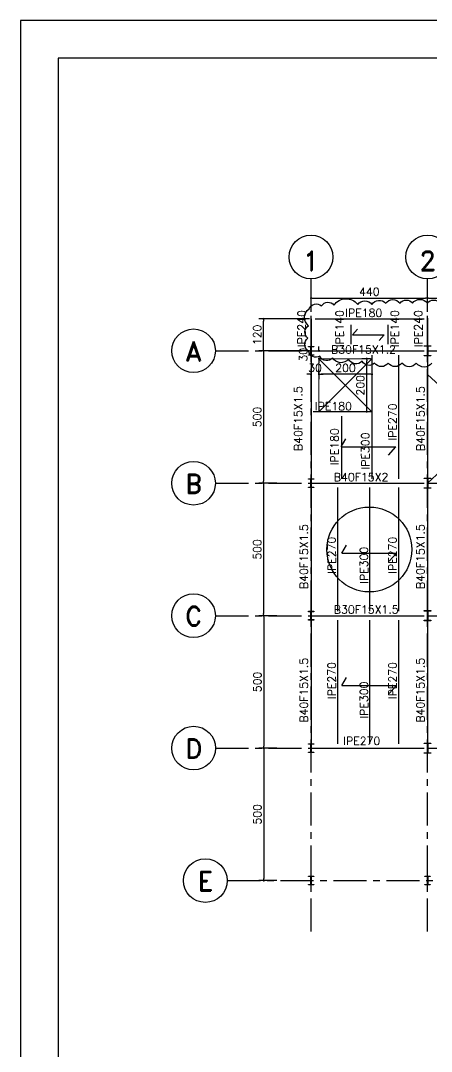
# Model space of a CAD drawing. Header units: inches. Extents: x 460503 to 460688, y 47570 to 48852.
# Drawn here: x 460506.05 to 460521.55, y 48384.73 to 48423.64 of the extents above; entities that cross this region are included whole.
import ezdxf
from ezdxf.enums import TextEntityAlignment as Align

# ---------------------------------------------------------------- set-up
doc = ezdxf.new("R2010")
doc.units = ezdxf.units.IN
doc.header["$MEASUREMENT"] = 0
for name, pattern in [('CENTER', [2, 1.25, -0.25, 0.25, -0.25]), ('DASHDOTX2', [2, 1, -0.5, 0, -0.5]), ('HIDDEN', [0.375, 0.25, -0.125])]:
    doc.linetypes.add(name, pattern=pattern)
for name, color, linetype in [('1', 1, 'Continuous'), ('3', 3, 'HIDDEN'), ('3G', 3, 'Continuous'), ('AA_CUT OUT', 74, 'Continuous'), ('Ax', 1, 'DASHDOTX2'), ('AXE', 1, 'CENTER'), ('DIM', 8, 'Continuous'), ('lateral brace', 5, 'Continuous'), ('Layer4', 118, 'Continuous'), ('wall', 4, 'Continuous')]:
    doc.layers.add(name, color=color, linetype=linetype)
doc.layers.add('EQUIPMENT', color=142, linetype='Continuous', lineweight=15)
doc.layers.add('TEXT', color=250, linetype='Continuous', lineweight=30)
doc.styles.add('ROMAND', font='ROMAND.shx')
doc.styles.add('ROMANT', font='romant')
doc.dimstyles.new('1-100', dxfattribs={"dimtxt": 0.3, "dimasz": 0.08, "dimexe": 0.18, "dimexo": 0.0625, "dimgap": 0.09, "dimtad": 1, "dimdec": 0, "dimlfac": 100, "dimdsep": 46, "dimtxsty": 'ROMANT', "dimblk": 'DOT', "dimcen": 0.09, "dimclrd": 1, "dimclre": 1, "dimclrt": 3, "dimadec": 0, "dimazin": 0, "dimtfac": 1, "dimtdec": 0, "dimtix": 1, "dimtofl": 0, "dimtmove": 2, "dimatfit": 3, "dimldrblk": 'DOT', "dimfxl": 1, "dimtolj": 1, "dimarcsym": 0})

# ---------------------------------------------------------------- blocks, each defined once
blk = doc.blocks.new('DOT')
at = {"layer": 'DIM', "color": 0, "linetype": 'ByBlock'}
blk.add_line((-0.5, 0), (-1, 0), dxfattribs=at)
at = {"layer": 'DIM', "color": 0, "linetype": 'ByBlock', "const_width": 0.5}
blk.add_lwpolyline([(-0.25, 0, 1), (0.25, 0, 1)], format="xyb", close=True, dxfattribs=at)
blk = doc.blocks.new('*D225')
at = {"layer": 'Defpoints', "color": 0, "transparency": 16777216}
for p in [(460515.774, 48411.174), (460515.216, 48406.174), (460515.774, 48406.174)]:
    blk.add_point(p, dxfattribs=at)
at = {"layer": 'wall', "color": 1, "lineweight": -2, "transparency": 16777216}
for p, q in [((460515.711, 48411.174), (460515.036, 48411.174)), ((460515.216, 48411.094), (460515.216, 48406.254)), ((460515.711, 48406.174), (460515.036, 48406.174))]:
    blk.add_line(p, q, dxfattribs=at)
at = {"layer": 'wall', "color": 1, "lineweight": -2, "transparency": 16777216, "xscale": 0.08, "yscale": 0.08, "zscale": 0.08}
for p, rotation in [((460515.216, 48411.174), 90), ((460515.216, 48406.174), 270)]:
    blk.add_blockref('DOT', p, dxfattribs=dict(at, rotation=rotation))
at = {"layer": 'wall', "color": 3, "transparency": 16777216, "insert": (460514.976, 48408.674), "char_height": 0.3, "attachment_point": 5, "rotation": 90, "style": 'ROMANT'}
blk.add_mtext('\\A1;500', dxfattribs=at)
blk = doc.blocks.new('_Dot')
at = {"layer": 'DIM', "color": 0, "lineweight": -2}
blk.add_line((-0.5, 0), (-1, 0), dxfattribs=at)
at = {"layer": 'DIM', "color": 0, "const_width": 0.5}
blk.add_lwpolyline([(-0.25, 0, 1), (0.25, 0, 1)], format="xyb", close=True, dxfattribs=at)
blk = doc.blocks.new('*D226')
at = {"layer": 'Defpoints', "color": 0, "transparency": 16777216}
for p in [(460515.774, 48406.174), (460515.216, 48401.174), (460515.774, 48401.174)]:
    blk.add_point(p, dxfattribs=at)
at = {"layer": 'wall', "color": 1, "lineweight": -2, "transparency": 16777216}
for p, q in [((460515.711, 48406.174), (460515.036, 48406.174)), ((460515.216, 48406.094), (460515.216, 48401.254)), ((460515.711, 48401.174), (460515.036, 48401.174))]:
    blk.add_line(p, q, dxfattribs=at)
at = {"layer": 'wall', "color": 1, "lineweight": -2, "transparency": 16777216, "xscale": 0.08, "yscale": 0.08, "zscale": 0.08}
for p, rotation in [((460515.216, 48406.174), 90), ((460515.216, 48401.174), 270)]:
    blk.add_blockref('DOT', p, dxfattribs=dict(at, rotation=rotation))
at = {"layer": 'wall', "color": 3, "transparency": 16777216, "insert": (460514.976, 48403.674), "char_height": 0.3, "attachment_point": 5, "rotation": 90, "style": 'ROMANT'}
blk.add_mtext('\\A1;500', dxfattribs=at)
blk = doc.blocks.new('*D227')
at = {"layer": 'Defpoints', "color": 0, "transparency": 16777216}
for p in [(460515.774, 48401.174), (460515.221, 48396.174), (460515.774, 48396.174)]:
    blk.add_point(p, dxfattribs=at)
at = {"layer": 'wall', "color": 1, "lineweight": -2, "transparency": 16777216}
for p, q in [((460515.711, 48401.174), (460515.041, 48401.174)), ((460515.221, 48401.094), (460515.221, 48396.254)), ((460515.711, 48396.174), (460515.041, 48396.174))]:
    blk.add_line(p, q, dxfattribs=at)
at = {"layer": 'wall', "color": 1, "lineweight": -2, "transparency": 16777216, "xscale": 0.08, "yscale": 0.08, "zscale": 0.08}
for p, rotation in [((460515.221, 48401.174), 90), ((460515.221, 48396.174), 270)]:
    blk.add_blockref('DOT', p, dxfattribs=dict(at, rotation=rotation))
at = {"layer": 'wall', "color": 3, "transparency": 16777216, "insert": (460514.981, 48398.674), "char_height": 0.3, "attachment_point": 5, "rotation": 90, "style": 'ROMANT'}
blk.add_mtext('\\A1;500', dxfattribs=at)
blk = doc.blocks.new('*D228')
at = {"layer": 'Defpoints', "color": 0, "transparency": 16777216}
for p in [(460521.407, 48413.164), (460517.007, 48412.587), (460521.407, 48412.587)]:
    blk.add_point(p, dxfattribs=at)
at = {"layer": 'wall', "color": 1, "lineweight": -2, "transparency": 16777216}
for p, q in [((460517.007, 48412.649), (460517.007, 48413.344)), ((460521.407, 48412.649), (460521.407, 48413.344)), ((460517.087, 48413.164), (460521.327, 48413.164))]:
    blk.add_line(p, q, dxfattribs=at)
at = {"layer": 'wall', "color": 1, "lineweight": -2, "transparency": 16777216, "xscale": 0.08, "yscale": 0.08, "zscale": 0.08, "rotation": 180}
blk.add_blockref('DOT', (460517.007, 48413.164), dxfattribs=at)
at = {"layer": 'wall', "color": 1, "lineweight": -2, "transparency": 16777216, "xscale": 0.08, "yscale": 0.08, "zscale": 0.08}
blk.add_blockref('DOT', (460521.407, 48413.164), dxfattribs=at)
at = {"layer": 'wall', "color": 3, "transparency": 16777216, "insert": (460519.207, 48413.404), "char_height": 0.3, "attachment_point": 5, "style": 'ROMANT'}
blk.add_mtext('\\A1;440', dxfattribs=at)
blk = doc.blocks.new('*D229')
at = {"layer": 'Defpoints', "color": 0, "transparency": 16777216}
for p in [(460525.807, 48413.164), (460521.407, 48412.587), (460525.807, 48412.587)]:
    blk.add_point(p, dxfattribs=at)
at = {"layer": 'wall', "color": 1, "lineweight": -2, "transparency": 16777216}
for p, q in [((460521.407, 48412.649), (460521.407, 48413.344)), ((460525.807, 48412.649), (460525.807, 48413.344)), ((460521.487, 48413.164), (460525.727, 48413.164))]:
    blk.add_line(p, q, dxfattribs=at)
at = {"layer": 'wall', "color": 1, "lineweight": -2, "transparency": 16777216, "xscale": 0.08, "yscale": 0.08, "zscale": 0.08, "rotation": 180}
blk.add_blockref('DOT', (460521.407, 48413.164), dxfattribs=at)
at = {"layer": 'wall', "color": 1, "lineweight": -2, "transparency": 16777216, "xscale": 0.08, "yscale": 0.08, "zscale": 0.08}
blk.add_blockref('DOT', (460525.807, 48413.164), dxfattribs=at)
at = {"layer": 'wall', "color": 3, "transparency": 16777216, "insert": (460523.607, 48413.404), "char_height": 0.3, "attachment_point": 5, "style": 'ROMANT'}
blk.add_mtext('\\A1;440', dxfattribs=at)
blk = doc.blocks.new('*D793')
at = {"layer": 'Defpoints', "color": 0, "transparency": 16777216}
for p in [(460515.216, 48412.379), (460517.007, 48412.379), (460517.007, 48411.174)]:
    blk.add_point(p, dxfattribs=at)
at = {"layer": 'wall', "color": 1, "lineweight": -2, "transparency": 16777216}
for p, q in [((460516.945, 48412.379), (460515.036, 48412.379)), ((460515.216, 48411.254), (460515.216, 48412.299)), ((460516.945, 48411.174), (460515.036, 48411.174))]:
    blk.add_line(p, q, dxfattribs=at)
at = {"layer": 'wall', "color": 1, "lineweight": -2, "transparency": 16777216, "xscale": 0.08, "yscale": 0.08, "zscale": 0.08}
for p, rotation in [((460515.216, 48412.379), 90), ((460515.216, 48411.174), 270)]:
    blk.add_blockref('DOT', p, dxfattribs=dict(at, rotation=rotation))
at = {"layer": 'wall', "color": 3, "transparency": 16777216, "insert": (460514.976, 48411.776), "char_height": 0.3, "attachment_point": 5, "rotation": 90, "style": 'ROMANT'}
blk.add_mtext('\\A1;120', dxfattribs=at)
blk = doc.blocks.new('*D850')
at = {"layer": 'Defpoints', "color": 0, "transparency": 16777216}
for p in [(460515.774, 48396.174), (460515.221, 48391.174), (460515.774, 48391.174)]:
    blk.add_point(p, dxfattribs=at)
at = {"layer": 'wall', "color": 1, "lineweight": -2, "transparency": 16777216}
for p, q in [((460515.711, 48396.174), (460515.041, 48396.174)), ((460515.221, 48396.094), (460515.221, 48391.254)), ((460515.711, 48391.174), (460515.041, 48391.174))]:
    blk.add_line(p, q, dxfattribs=at)
at = {"layer": 'wall', "color": 1, "lineweight": -2, "transparency": 16777216, "xscale": 0.08, "yscale": 0.08, "zscale": 0.08}
for p, rotation in [((460515.221, 48396.174), 90), ((460515.221, 48391.174), 270)]:
    blk.add_blockref('DOT', p, dxfattribs=dict(at, rotation=rotation))
at = {"layer": 'wall', "color": 3, "transparency": 16777216, "insert": (460514.981, 48393.674), "char_height": 0.3, "attachment_point": 5, "rotation": 90, "style": 'ROMANT'}
blk.add_mtext('\\A1;500', dxfattribs=at)
blk = doc.blocks.new('*D867')
at = {"layer": 'Defpoints', "color": 0, "transparency": 16777216}
for p in [(460517.307, 48410.443), (460517.307, 48410.287), (460519.307, 48410.443)]:
    blk.add_point(p, dxfattribs=at)
at = {"layer": 'wall', "color": 1, "lineweight": -2, "transparency": 16777216}
for p, q in [((460517.307, 48410.38), (460517.307, 48410.107)), ((460519.227, 48410.287), (460517.387, 48410.287)), ((460519.307, 48410.38), (460519.307, 48410.107))]:
    blk.add_line(p, q, dxfattribs=at)
at = {"layer": 'wall', "color": 1, "lineweight": -2, "transparency": 16777216, "xscale": 0.08, "yscale": 0.08, "zscale": 0.08, "rotation": 180}
blk.add_blockref('DOT', (460517.307, 48410.287), dxfattribs=at)
at = {"layer": 'wall', "color": 1, "lineweight": -2, "transparency": 16777216, "xscale": 0.08, "yscale": 0.08, "zscale": 0.08}
blk.add_blockref('DOT', (460519.307, 48410.287), dxfattribs=at)
at = {"layer": 'wall', "color": 3, "transparency": 16777216, "insert": (460518.307, 48410.527), "char_height": 0.3, "attachment_point": 5, "style": 'ROMANT'}
blk.add_mtext('\\A1;200', dxfattribs=at)
blk = doc.blocks.new('*D868')
at = {"layer": 'Defpoints', "color": 0, "transparency": 16777216}
for p in [(460519.107, 48410.874), (460519.307, 48410.874), (460519.307, 48408.874)]:
    blk.add_point(p, dxfattribs=at)
at = {"layer": 'wall', "color": 1, "lineweight": -2, "transparency": 16777216}
for p, q in [((460519.245, 48410.874), (460518.927, 48410.874)), ((460519.107, 48408.954), (460519.107, 48410.794)), ((460519.245, 48408.874), (460518.927, 48408.874))]:
    blk.add_line(p, q, dxfattribs=at)
at = {"layer": 'wall', "color": 1, "lineweight": -2, "transparency": 16777216, "xscale": 0.08, "yscale": 0.08, "zscale": 0.08}
for p, rotation in [((460519.107, 48410.874), 90), ((460519.107, 48408.874), 270)]:
    blk.add_blockref('DOT', p, dxfattribs=dict(at, rotation=rotation))
at = {"layer": 'wall', "color": 3, "transparency": 16777216, "insert": (460518.867, 48409.874), "char_height": 0.3, "attachment_point": 5, "rotation": 90, "style": 'ROMANT'}
blk.add_mtext('\\A1;200', dxfattribs=at)
blk = doc.blocks.new('*D869')
at = {"layer": 'Defpoints', "color": 0, "transparency": 16777216}
for p in [(460517.007, 48410.287), (460517.007, 48410.234), (460517.307, 48410.234)]:
    blk.add_point(p, dxfattribs=at)
at = {"layer": 'wall', "color": 1, "lineweight": -2, "transparency": 16777216}
for p, q in [((460516.927, 48410.287), (460516.847, 48410.287)), ((460517.007, 48410.296), (460517.007, 48410.467)), ((460517.307, 48410.296), (460517.307, 48410.467)), ((460517.387, 48410.287), (460517.467, 48410.287))]:
    blk.add_line(p, q, dxfattribs=at)
at = {"layer": 'wall', "color": 1, "lineweight": -2, "transparency": 16777216, "xscale": 0.08, "yscale": 0.08, "zscale": 0.08}
blk.add_blockref('DOT', (460517.007, 48410.287), dxfattribs=at)
at = {"layer": 'wall', "color": 1, "lineweight": -2, "transparency": 16777216, "xscale": 0.08, "yscale": 0.08, "zscale": 0.08, "rotation": 180}
blk.add_blockref('DOT', (460517.307, 48410.287), dxfattribs=at)
at = {"layer": 'wall', "color": 3, "transparency": 16777216, "insert": (460517.157, 48410.527), "char_height": 0.3, "attachment_point": 5, "style": 'ROMANT'}
blk.add_mtext('\\A1;30', dxfattribs=at)
blk = doc.blocks.new('*D870')
at = {"layer": 'Defpoints', "color": 0, "transparency": 16777216}
for p in [(460517.307, 48411.174), (460517.307, 48411.174), (460517.307, 48410.874)]:
    blk.add_point(p, dxfattribs=at)
at = {"layer": 'wall', "color": 1, "lineweight": -2, "transparency": 16777216}
for p, q in [((460517.307, 48411.254), (460517.307, 48411.334)), ((460517.37, 48411.174), (460517.487, 48411.174)), ((460517.307, 48410.794), (460517.307, 48410.714)), ((460517.37, 48410.874), (460517.487, 48410.874))]:
    blk.add_line(p, q, dxfattribs=at)
at = {"layer": 'wall', "color": 1, "lineweight": -2, "transparency": 16777216, "xscale": 0.08, "yscale": 0.08, "zscale": 0.08}
for p, rotation in [((460517.307, 48411.174), 270), ((460517.307, 48410.874), 90)]:
    blk.add_blockref('DOT', p, dxfattribs=dict(at, rotation=rotation))
at = {"layer": 'wall', "color": 3, "transparency": 16777216, "insert": (460516.711, 48411.024), "char_height": 0.3, "attachment_point": 5, "rotation": 90, "style": 'ROMANT'}
blk.add_mtext('\\A1;30', dxfattribs=at)

msp = doc.modelspace()

# ---------------------------------------------------------------- hatches: boundary and pattern name
for points in [[(460516.9995008, 48411.32385336), (460516.98802457, 48411.32385336, 0.4144144444), (460516.9995008, 48411.31236925)], [(460516.9995008, 48411.02381385), (460516.98802457, 48411.02381385, -0.4144144444), (460516.9995008, 48411.03529796)], [(460517.0145008, 48411.32385336), (460517.02597703, 48411.32385336, -0.4144144444), (460517.0145008, 48411.31236925)], [(460517.0145008, 48411.02381385), (460517.02597703, 48411.02381385, 0.4144144444), (460517.0145008, 48411.03529796)], [(460521.39950081, 48411.34885336), (460521.38802458, 48411.34885336, 0.4144144444), (460521.39950081, 48411.33736925)], [(460521.39950081, 48410.99881385), (460521.38802458, 48410.99881385, -0.4144144444), (460521.39950081, 48411.01029796)], [(460521.41450081, 48411.34885336), (460521.42597703, 48411.34885336, -0.4144144444), (460521.4145008, 48411.33736925)], [(460521.41450081, 48410.99881385), (460521.42597703, 48410.99881385, 0.4144144444), (460521.4145008, 48411.01029796)], [(460516.9995008, 48406.32385336), (460516.98802457, 48406.32385336, 0.4144144444), (460516.9995008, 48406.31236925)], [(460517.0145008, 48406.32385336), (460517.02597703, 48406.32385336, -0.4144144444), (460517.0145008, 48406.31236925)], [(460521.39950081, 48406.34885336), (460521.38802458, 48406.34885336, 0.4144144444), (460521.39950081, 48406.33736925)], [(460521.41450081, 48406.34885336), (460521.42597703, 48406.34885336, -0.4144144444), (460521.4145008, 48406.33736925)], [(460516.9995008, 48406.02381385), (460516.98802457, 48406.02381385, -0.4144144444), (460516.9995008, 48406.03529796)], [(460517.0145008, 48406.02381385), (460517.02597703, 48406.02381385, 0.4144144444), (460517.0145008, 48406.03529796)], [(460521.39950081, 48405.99881385), (460521.38802458, 48405.99881385, -0.4144144444), (460521.39950081, 48406.01029796)], [(460521.41450081, 48405.99881385), (460521.42597703, 48405.99881385, 0.4144144444), (460521.4145008, 48406.01029796)], [(460516.9995008, 48401.32385336), (460516.98802457, 48401.32385336, 0.4144144444), (460516.9995008, 48401.31236925)], [(460517.0145008, 48401.32385336), (460517.02597703, 48401.32385336, -0.4144144444), (460517.0145008, 48401.31236925)], [(460521.39950081, 48401.34885336), (460521.38802458, 48401.34885336, 0.4144144444), (460521.39950081, 48401.33736925)], [(460521.41450081, 48401.34885336), (460521.42597703, 48401.34885336, -0.4144144444), (460521.4145008, 48401.33736925)], [(460516.9995008, 48401.02381385), (460516.98802457, 48401.02381385, -0.4144144444), (460516.9995008, 48401.03529796)], [(460517.0145008, 48401.02381385), (460517.02597703, 48401.02381385, 0.4144144444), (460517.0145008, 48401.03529796)], [(460521.39950081, 48400.99881385), (460521.38802458, 48400.99881385, -0.4144144444), (460521.39950081, 48401.01029796)], [(460521.41450081, 48400.99881385), (460521.42597703, 48400.99881385, 0.4144144444), (460521.4145008, 48401.01029796)], [(460516.9995008, 48396.32385336), (460516.98802457, 48396.32385336, 0.4144144444), (460516.9995008, 48396.31236925)], [(460517.0145008, 48396.32385336), (460517.02597703, 48396.32385336, -0.4144144444), (460517.0145008, 48396.31236925)], [(460521.3995008, 48396.34885336), (460521.38802458, 48396.34885336, 0.4144144444), (460521.3995008, 48396.33736925)], [(460521.4145008, 48396.34885336), (460521.42597703, 48396.34885336, -0.4144144444), (460521.4145008, 48396.33736925)], [(460516.9995008, 48396.02381385), (460516.98802457, 48396.02381385, -0.4144144444), (460516.9995008, 48396.03529796)], [(460517.0145008, 48396.02381385), (460517.02597703, 48396.02381385, 0.4144144444), (460517.0145008, 48396.03529796)], [(460521.3995008, 48395.99881385), (460521.38802458, 48395.99881385, -0.4144144444), (460521.3995008, 48396.01029796)], [(460521.4145008, 48395.99881385), (460521.42597703, 48395.99881385, 0.4144144444), (460521.4145008, 48396.01029796)], [(460516.9995008, 48391.32385321), (460516.98802457, 48391.32385321, 0.4144144444), (460516.9995008, 48391.31236911)], [(460517.0145008, 48391.32385321), (460517.02597703, 48391.32385321, -0.4144144444), (460517.0145008, 48391.31236911)], [(460521.3995008, 48391.32385321), (460521.38802457, 48391.32385321, 0.4144144444), (460521.3995008, 48391.31236911)], [(460521.4145008, 48391.32385321), (460521.42597703, 48391.32385321, -0.4144144444), (460521.4145008, 48391.31236911)], [(460516.9995008, 48391.02381371), (460516.98802457, 48391.02381371, -0.4144144444), (460516.9995008, 48391.03529781)], [(460517.0145008, 48391.02381371), (460517.02597703, 48391.02381371, 0.4144144444), (460517.0145008, 48391.03529781)], [(460521.3995008, 48391.02381371), (460521.38802457, 48391.02381371, -0.4144144444), (460521.3995008, 48391.03529781)], [(460521.4145008, 48391.02381371), (460521.42597703, 48391.02381371, 0.4144144444), (460521.4145008, 48391.03529781)]]:
    msp.add_hatch(color=1).paths.add_polyline_path(points)

# ---------------------------------------------------------------- linework, layer by layer
at = {"color": 3}
for p, q in [((460517.0070008, 48412.37885336), (460517.0070008, 48411.33885336)), ((460517.16497654, 48412.37885336), (460521.27885665, 48412.37885336)), ((460518.50700082, 48412.15745375), (460518.50700082, 48411.42181179)), ((460519.9070008, 48412.1571517), (460519.90700081, 48411.42150974)), ((460521.4070008, 48412.40385336), (460521.4070008, 48411.36385336)), ((460519.30700007, 48411.00885336), (460519.30700007, 48406.33885336)), ((460520.3070008, 48411.00885336), (460520.3070008, 48406.33885336)), ((460519.25262284, 48408.87385335), (460517.08474903, 48408.87385335)), ((460518.1570008, 48408.70905501), (460518.1570008, 48406.33885336)), ((460518.0070008, 48406.00885336), (460518.0070008, 48401.33885336)), ((460519.2070008, 48406.00885336), (460519.2070008, 48401.33885336)), ((460520.3070008, 48406.00885336), (460520.3070008, 48401.33885336)), ((460518.0070008, 48401.00885336), (460518.0070008, 48396.33885336)), ((460519.2070008, 48401.00885336), (460519.2070008, 48396.33885336)), ((460520.3070008, 48401.00885336), (460520.3070008, 48396.33885336)), ((460517.16497654, 48396.17385336), (460521.27885665, 48396.17385336))]:
    msp.add_line(p, q, dxfattribs=at)
at = {"color": 1, "linetype": 'Continuous'}
for p, q in [((460518.56568304, 48411.77945811, -0.00499999), (460518.75934587, 48411.99264313, -0.00499999)), ((460518.56568304, 48411.77945811, -0.00499999), (460519.77282436, 48411.77945811, -0.00499999)), ((460519.57916153, 48411.56627309, -0.00499999), (460519.77282436, 48411.77945811, -0.00499999)), ((460518.14302819, 48407.54480668, -0.00499999), (460518.31968937, 48407.84935671, -0.00499999)), ((460518.14302819, 48407.54480668, -0.00499999), (460520.21164636, 48407.54480668, -0.00499999)), ((460519.93498518, 48407.24025665, -0.00499999), (460520.21164636, 48407.54480668, -0.00499999)), ((460518.16914959, 48403.53691133, -0.00499999), (460518.34581077, 48403.84146136, -0.00499999)), ((460518.16914959, 48403.53691133, -0.00499999), (460520.23776776, 48403.53691133, -0.00499999)), ((460519.96110658, 48403.2323613, -0.00499999), (460520.23776776, 48403.53691133, -0.00499999)), ((460518.16914959, 48398.53691133, -0.00499999), (460518.34581077, 48398.84146136, -0.00499999)), ((460518.16914959, 48398.53691133, -0.00499999), (460520.23776776, 48398.53691133, -0.00499999)), ((460519.96110658, 48398.2323613, -0.00499999), (460520.23776776, 48398.53691133, -0.00499999))]:
    msp.add_line(p, q, dxfattribs=at)
at = {"color": 6}
for p, q in [((460517.0070008, 48411.00885336), (460517.0070008, 48406.33885336)), ((460517.16497654, 48411.17385336), (460521.27885665, 48411.17385336)), ((460521.4070008, 48411.00885336), (460521.4070008, 48406.33885336)), ((460517.0070008, 48406.00885336), (460517.0070008, 48401.33885336)), ((460517.16497654, 48406.17385336), (460521.27885665, 48406.17385336)), ((460521.4070008, 48406.00885336), (460521.4070008, 48401.33885336)), ((460517.0070008, 48401.00885336), (460517.0070008, 48396.33885336)), ((460517.16497654, 48401.17385336), (460521.27885665, 48401.17385336)), ((460521.4070008, 48401.00885336), (460521.4070008, 48396.33885336))]:
    msp.add_line(p, q, dxfattribs=at)
msp.add_lwpolyline([(460521.56654335, 48410.71317806, -0.52056705), (460520.97881274, 48410.71317806, -0.52056705), (460520.97881274, 48410.71317806, -0.52056705), (460520.43810249, 48410.71317806, -0.52056705), (460520.43810249, 48410.71317806, -0.52056705), (460519.92089448, 48410.71317806, -0.52056705), (460519.92089448, 48410.71317806, -0.52056705), (460519.4036944, 48410.71317806, -0.52056705), (460519.4036944, 48410.71317806, -0.52056705), (460518.93350675, 48410.78364294, -0.52056705), (460518.93350675, 48410.78364294, -0.52056705), (460518.41630667, 48410.85410311, -0.52056705), (460518.41630667, 48410.85410311, -0.52056705), (460517.82856814, 48410.9010797, -0.52056705), (460517.82856814, 48410.9010797, -0.52056705), (460517.33487823, 48410.97153987, -0.52056705), (460517.33487823, 48410.97153987, -0.52056705), (460516.91171093, 48411.1594415, -0.52056705), (460516.91171093, 48411.1594415, -0.52056705), (460516.88820075, 48411.65267682, -0.52056705), (460516.88820075, 48411.65267682, -0.52056705), (460516.91171093, 48412.12242855, -0.52056705), (460516.91171093, 48412.12242855, -0.52056705), (460516.932703, 48412.75672548, -0.52056705), (460517.40289066, 48412.87416695, -0.52056705), (460517.40289066, 48412.87416695, -0.52056705), (460517.87307831, 48412.89765053, -0.52056705), (460517.87307831, 48412.89765053, -0.52056705), (460518.76642535, 48412.92113882, -0.52056705), (460518.76642535, 48412.92113882, -0.52056705), (460519.30714352, 48412.92113882, -0.52056705), (460519.30714352, 48412.92113882, -0.52056705), (460519.82434361, 48412.96811541, -0.52056705), (460519.82434361, 48412.96811541, -0.52056705), (460520.36506178, 48412.96811541, -0.52056705), (460520.36506178, 48412.96811541, -0.52056705), (460520.83524152, 48412.96811541, -0.52056705), (460520.83524152, 48412.96811541, -0.52056705), (460521.39946987, 48412.96811541, -0.52056705), (460521.39946987, 48412.96811541, -0.52056705), (460521.8696496, 48412.96811541, -0.52056705)], format="xyb")
msp.add_circle((460519.2070008, 48403.67385335), 1.6025064)
at = {"layer": '1'}
msp.add_lwpolyline([(460507.46120186, 48365.59073114), (460588.72955203, 48365.59073114), (460588.72955203, 48422.22372777), (460507.46120186, 48422.22372777)], close=True, dxfattribs=at)
at = {"layer": '3G'}
for points in [[(460521.2820008, 48410.98385336), (460521.2820008, 48410.99885336), (460521.39950081, 48410.99885336), (460521.39950081, 48411.34885336), (460521.2820008, 48411.34885336), (460521.2820008, 48411.36385336), (460521.53200081, 48411.36385336), (460521.53200081, 48411.34885336), (460521.41450081, 48411.34885336), (460521.41450081, 48410.99885336), (460521.53200081, 48410.99885336), (460521.53200081, 48410.98385336)], [(460516.9070008, 48411.00885336), (460516.9070008, 48411.02385336), (460516.9995008, 48411.02385336), (460516.9995008, 48411.32385336), (460516.9070008, 48411.32385336), (460516.9070008, 48411.33885336), (460517.1070008, 48411.33885336), (460517.1070008, 48411.32385336), (460517.0145008, 48411.32385336), (460517.0145008, 48411.02385336), (460517.1070008, 48411.02385336), (460517.1070008, 48411.00885336)], [(460516.9070008, 48406.00885336), (460516.9070008, 48406.02385336), (460516.9995008, 48406.02385336), (460516.9995008, 48406.32385336), (460516.9070008, 48406.32385336), (460516.9070008, 48406.33885336), (460517.1070008, 48406.33885336), (460517.1070008, 48406.32385336), (460517.0145008, 48406.32385336), (460517.0145008, 48406.02385336), (460517.1070008, 48406.02385336), (460517.1070008, 48406.00885336)], [(460521.2820008, 48405.98385336), (460521.2820008, 48405.99885336), (460521.39950081, 48405.99885336), (460521.39950081, 48406.34885336), (460521.2820008, 48406.34885336), (460521.2820008, 48406.36385336), (460521.53200081, 48406.36385336), (460521.53200081, 48406.34885336), (460521.41450081, 48406.34885336), (460521.41450081, 48405.99885336), (460521.53200081, 48405.99885336), (460521.53200081, 48405.98385336)], [(460516.9070008, 48401.00885336), (460516.9070008, 48401.02385336), (460516.9995008, 48401.02385336), (460516.9995008, 48401.32385336), (460516.9070008, 48401.32385336), (460516.9070008, 48401.33885336), (460517.1070008, 48401.33885336), (460517.1070008, 48401.32385336), (460517.0145008, 48401.32385336), (460517.0145008, 48401.02385336), (460517.1070008, 48401.02385336), (460517.1070008, 48401.00885336)], [(460521.2820008, 48400.98385336), (460521.2820008, 48400.99885336), (460521.39950081, 48400.99885336), (460521.39950081, 48401.34885336), (460521.2820008, 48401.34885336), (460521.2820008, 48401.36385336), (460521.53200081, 48401.36385336), (460521.53200081, 48401.34885336), (460521.41450081, 48401.34885336), (460521.41450081, 48400.99885336), (460521.53200081, 48400.99885336), (460521.53200081, 48400.98385336)], [(460516.9070008, 48396.00885336), (460516.9070008, 48396.02385336), (460516.9995008, 48396.02385336), (460516.9995008, 48396.32385336), (460516.9070008, 48396.32385336), (460516.9070008, 48396.33885336), (460517.1070008, 48396.33885336), (460517.1070008, 48396.32385336), (460517.0145008, 48396.32385336), (460517.0145008, 48396.02385336), (460517.1070008, 48396.02385336), (460517.1070008, 48396.00885336)], [(460521.2820008, 48395.98385336), (460521.2820008, 48395.99885336), (460521.3995008, 48395.99885336), (460521.3995008, 48396.34885336), (460521.2820008, 48396.34885336), (460521.2820008, 48396.36385336), (460521.5320008, 48396.36385336), (460521.5320008, 48396.34885336), (460521.4145008, 48396.34885336), (460521.4145008, 48395.99885336), (460521.5320008, 48395.99885336), (460521.5320008, 48395.98385336)], [(460516.9070008, 48391.00885321), (460516.9070008, 48391.02385321), (460516.9995008, 48391.02385321), (460516.9995008, 48391.32385321), (460516.9070008, 48391.32385321), (460516.9070008, 48391.33885321), (460517.1070008, 48391.33885321), (460517.1070008, 48391.32385321), (460517.0145008, 48391.32385321), (460517.0145008, 48391.02385321), (460517.1070008, 48391.02385321), (460517.1070008, 48391.00885321)], [(460521.3070008, 48391.00885321), (460521.3070008, 48391.02385321), (460521.3995008, 48391.02385321), (460521.3995008, 48391.32385321), (460521.3070008, 48391.32385321), (460521.3070008, 48391.33885321), (460521.5070008, 48391.33885321), (460521.5070008, 48391.32385321), (460521.4145008, 48391.32385321), (460521.4145008, 48391.02385321), (460521.5070008, 48391.02385321), (460521.5070008, 48391.00885321)]]:
    msp.add_lwpolyline(points, close=True, dxfattribs=at)
for centre, start, end in [((460516.9995008, 48411.32384549), 180.157926883, 270.157926883), ((460516.9995008, 48411.02382172), 89.842073117, 179.842073117), ((460516.9995008, 48411.02382172), 89.842073117, 179.842073117), ((460517.0145008, 48411.32384549), 269.842073117, 359.842073117), ((460517.0145008, 48411.32384549), 269.842073117, 359.842073117), ((460517.0145008, 48411.02382172), 0.157926883, 90.157926883), ((460517.0145008, 48411.02382172), 0.157926883, 90.157926883), ((460517.0145008, 48411.02382172), 0.157926883, 90.157926883), ((460521.39950081, 48411.34884549), 180.157926883, 270.157926883), ((460521.39950081, 48410.99882172), 89.842073117, 179.842073117), ((460521.39950081, 48410.99882172), 89.842073117, 179.842073117), ((460521.4145008, 48411.34884549), 269.842073117, 359.842073117), ((460521.4145008, 48411.34884549), 269.842073117, 359.842073117), ((460521.4145008, 48410.99882172), 0.157926883, 90.157926883), ((460521.4145008, 48410.99882172), 0.157926883, 90.157926883), ((460521.4145008, 48410.99882172), 0.157926883, 90.157926883), ((460516.9995008, 48406.32384549), 180.157926883, 270.157926883), ((460517.0145008, 48406.32384549), 269.842073117, 359.842073117), ((460517.0145008, 48406.32384549), 269.842073117, 359.842073117), ((460521.39950081, 48406.34884549), 180.157926883, 270.157926883), ((460521.4145008, 48406.34884549), 269.842073117, 359.842073117), ((460521.4145008, 48406.34884549), 269.842073117, 359.842073117), ((460516.9995008, 48406.02382172), 89.842073117, 179.842073117), ((460516.9995008, 48406.02382172), 89.842073117, 179.842073117), ((460517.0145008, 48406.02382172), 0.157926883, 90.157926883), ((460517.0145008, 48406.02382172), 0.157926883, 90.157926883), ((460517.0145008, 48406.02382172), 0.157926883, 90.157926883), ((460521.39950081, 48405.99882172), 89.842073117, 179.842073117), ((460521.39950081, 48405.99882172), 89.842073117, 179.842073117), ((460521.4145008, 48405.99882172), 0.157926883, 90.157926883), ((460521.4145008, 48405.99882172), 0.157926883, 90.157926883), ((460521.4145008, 48405.99882172), 0.157926883, 90.157926883), ((460516.9995008, 48401.32384549), 180.157926883, 270.157926883), ((460517.0145008, 48401.32384549), 269.842073117, 359.842073117), ((460517.0145008, 48401.32384549), 269.842073117, 359.842073117), ((460521.39950081, 48401.34884549), 180.157926883, 270.157926883), ((460521.4145008, 48401.34884549), 269.842073117, 359.842073117), ((460521.4145008, 48401.34884549), 269.842073117, 359.842073117), ((460516.9995008, 48401.02382172), 89.842073117, 179.842073117), ((460516.9995008, 48401.02382172), 89.842073117, 179.842073117), ((460517.0145008, 48401.02382172), 0.157926883, 90.157926883), ((460517.0145008, 48401.02382172), 0.157926883, 90.157926883), ((460517.0145008, 48401.02382172), 0.157926883, 90.157926883), ((460521.39950081, 48400.99882172), 89.842073117, 179.842073117), ((460521.39950081, 48400.99882172), 89.842073117, 179.842073117), ((460521.4145008, 48400.99882172), 0.157926883, 90.157926883), ((460521.4145008, 48400.99882172), 0.157926883, 90.157926883), ((460521.4145008, 48400.99882172), 0.157926883, 90.157926883), ((460516.9995008, 48396.32384549), 180.157926883, 270.157926883), ((460517.0145008, 48396.32384549), 269.842073117, 359.842073117), ((460517.0145008, 48396.32384549), 269.842073117, 359.842073117), ((460521.3995008, 48396.34884549), 180.157926883, 270.157926883), ((460521.4145008, 48396.34884549), 269.842073117, 359.842073117), ((460521.4145008, 48396.34884549), 269.842073117, 359.842073117), ((460516.9995008, 48396.02382172), 89.842073117, 179.842073117), ((460516.9995008, 48396.02382172), 89.842073117, 179.842073117), ((460517.0145008, 48396.02382172), 0.157926883, 90.157926883), ((460517.0145008, 48396.02382172), 0.157926883, 90.157926883), ((460517.0145008, 48396.02382172), 0.157926883, 90.157926883), ((460521.3995008, 48395.99882172), 89.842073117, 179.842073117), ((460521.3995008, 48395.99882172), 89.842073117, 179.842073117), ((460521.4145008, 48395.99882172), 0.157926883, 90.157926883), ((460521.4145008, 48395.99882172), 0.157926883, 90.157926883), ((460521.4145008, 48395.99882172), 0.157926883, 90.157926883), ((460516.9995008, 48391.32384534), 180.157926883, 270.157926883), ((460517.0145008, 48391.32384534), 269.842073117, 359.842073117), ((460517.0145008, 48391.32384534), 269.842073117, 359.842073117), ((460521.3995008, 48391.32384534), 180.157926883, 270.157926883), ((460521.4145008, 48391.32384534), 269.842073117, 359.842073117), ((460521.4145008, 48391.32384534), 269.842073117, 359.842073117), ((460516.9995008, 48391.02382158), 89.842073117, 179.842073117), ((460516.9995008, 48391.02382158), 89.842073117, 179.842073117), ((460517.0145008, 48391.02382158), 0.157926883, 90.157926883), ((460517.0145008, 48391.02382158), 0.157926883, 90.157926883), ((460517.0145008, 48391.02382158), 0.157926883, 90.157926883), ((460521.3995008, 48391.02382158), 89.842073117, 179.842073117), ((460521.3995008, 48391.02382158), 89.842073117, 179.842073117), ((460521.4145008, 48391.02382158), 0.157926883, 90.157926883), ((460521.4145008, 48391.02382158), 0.157926883, 90.157926883), ((460521.4145008, 48391.02382158), 0.157926883, 90.157926883)]:
    msp.add_arc(centre, 0.01147623, start, end, dxfattribs=at)
at = {"layer": 'AA_CUT OUT', "linetype": 'Continuous'}
for p, q in [((460521.4070008, 48410.28521941), (460525.80700098, 48406.17385336)), ((460525.80700098, 48410.28521941), (460521.4070008, 48406.17385336))]:
    msp.add_line(p, q, dxfattribs=at)
at = {"layer": 'Ax', "linetype": 'Continuous', "ltscale": 0.5}
for centre in [(460517.00694334, 48414.71405317), (460521.40694334, 48414.71405317), (460512.57140515, 48411.17385336), (460512.57140515, 48406.17385336), (460512.57140515, 48401.17385336), (460512.57635148, 48396.17385336), (460513.01916778, 48391.17385336)]:
    msp.add_circle(centre, 0.825, dxfattribs=at)
at = {"layer": 'AXE'}
for p, q in [((460517.0070008, 48389.2480647), (460517.0070008, 48413.88720537)), ((460521.4070008, 48389.2480647), (460521.4070008, 48413.88720537)), ((460513.39640515, 48411.17385336), (460539.84088937, 48411.17385336)), ((460513.39637181, 48406.17385336), (460539.84085604, 48406.17385336)), ((460513.39637181, 48401.17385336), (460539.84085604, 48401.17385336)), ((460513.40135148, 48396.17385336), (460539.8458357, 48396.17385336)), ((460513.85203049, 48391.17385336), (460529.63409142, 48391.17385336))]:
    msp.add_line(p, q, dxfattribs=at)
at = {"layer": 'DIM'}
msp.add_lwpolyline([(460506.04537694, 48364.17490622), (460590.14537694, 48364.17490622), (460590.14537694, 48423.63955269), (460506.04537694, 48423.63955269)], close=True, dxfattribs=at)
at = {"layer": 'EQUIPMENT', "color": 1}
for p, q in [((460519.30700007, 48408.87385335), (460517.30700007, 48410.87385335)), ((460519.30700007, 48410.87385335), (460517.30700007, 48408.87385335))]:
    msp.add_line(p, q, dxfattribs=at)
msp.add_lwpolyline([(460519.30700007, 48408.87385335), (460519.30700007, 48410.87385335), (460517.30700007, 48410.87385335), (460517.30700007, 48408.87385335)], close=True, dxfattribs=at)
at = {"layer": 'lateral brace'}
msp.add_lwpolyline([(460506.04537694, 48364.17490622), (460590.14537694, 48364.17490622), (460590.14537694, 48423.63955269), (460506.04537694, 48423.63955269)], close=True, dxfattribs=at)
at = {"layer": 'Layer4'}
msp.add_lwpolyline([(460590.14537694, 48423.63955269), (460506.04537694, 48423.63955269), (460506.04537694, 48364.17490622), (460590.14537694, 48364.17490622)], close=True, dxfattribs=at)

# ---------------------------------------------------------------- texts
at = {"layer": '3', "color": 3, "style": 'ROMAND'}
for s, p in [('1', (460517.00931898, 48414.57365043, 0.00000001)), ('2', (460521.40931898, 48414.57365043, 0.00000001)), ('A', (460512.57378079, 48411.15489516, 0.00000001)), ('B', (460512.57378079, 48406.15489516, 0.00000001)), ('C', (460512.57378079, 48401.15489516, 0.00000001)), ('D', (460512.57872712, 48396.15489516, 0.00000001)), ('E', (460513.02154342, 48391.15489516, 0.00000001))]:
    msp.add_text(s, height=0.7299072, dxfattribs=at).set_placement(p, align=Align.MIDDLE_CENTER)
at = {"layer": 'TEXT', "color": 2, "style": 'ROMANT'}
for s, rotation, p in [('IPE240', 90.081705482, (460516.80424422, 48411.31116657, 0.00000016)), ('IPE140', 90.081705482, (460518.23866313, 48411.31116657, 0.00000016)), ('IPE180', 0.081705483, (460518.29931376, 48412.45342504, 0.00000016)), ('IPE140', 90.081705482, (460520.319837, 48411.31116657, 0.00000016)), ('IPE240', 90.081705482, (460521.20836484, 48411.30930877, 0.00000016)), ('B30F15X1.2', 0.081705483, (460517.76328529, 48411.07065802, 0.00000016)), ('B40F15X1.5', 90.081705482, (460516.67572952, 48407.38969736, 0.00000016)), ('B40F15X1.5', 90.081705482, (460521.29531556, 48407.38969736, 0.00000016)), ('IPE180', 0.081705483, (460517.15167577, 48408.92944697, 0.00000016)), ('IPE270', 90.081705482, (460520.23708886, 48407.78673542, 0.00000016)), ('IPE180', 90.081705482, (460518.04581139, 48406.85286187, 0.00000016)), ('IPE300', 90.081705482, (460519.20771063, 48406.69164942, 0.00000016)), ('B40F15X2', 0.081705483, (460517.86659046, 48406.25280809, 0.00000016)), ('B40F15X1.5', 90.081705482, (460516.88869903, 48402.17812324, 0.00000016)), ('B40F15X1.5', 90.081705482, (460521.28869903, 48402.17812324, 0.00000016)), ('IPE270', 90.081705482, (460517.93708886, 48402.75684585, 0.00000016)), ('IPE270', 90.081705482, (460520.23708886, 48402.75684586, 0.00000016)), ('IPE300', 90.081705482, (460519.15762551, 48402.38020425, 0.00000016)), ('B30F15X1.5', 0.081705483, (460517.86659046, 48401.25280809, 0.00000016)), ('B40F15X1.5', 90.081705482, (460516.88869903, 48397.13442095, 0.00000016)), ('IPE270', 90.081705482, (460517.93708886, 48398.02722532, 0.00000016)), ('IPE270', 90.081705482, (460520.23708886, 48398.02722532, 0.00000016)), ('B40F15X1.5', 90.081705482, (460521.28869903, 48397.13442095, 0.00000016)), ('IPE300', 90.081705482, (460519.15762551, 48397.28860912, 0.00000016)), ('IPE270', 0.081705483, (460518.22200231, 48396.29414375, 0.00000016))]:
    msp.add_text(s, height=0.302224371, rotation=rotation, dxfattribs=at).set_placement(p)

# ---------------------------------------------------------------- dimensions: what is measured, and where the dimension line sits
at = {"layer": 'wall'}
for base, p1, p2, picture, middle in [((460521.4070008, 48413.16365886), (460517.0070008, 48412.58673584), (460521.4070008, 48412.58673584), '*D228', (460519.2070008, 48413.40365886)), ((460525.8070008, 48413.16367589), (460521.4070008, 48412.58673584), (460525.8070008, 48412.58673584), '*D229', (460523.6070008, 48413.40367589)), ((460517.0070008, 48410.28690178), (460517.30700007, 48410.23363232), (460517.0070008, 48410.23363232), '*D869', (460517.15700044, 48410.52690178)), ((460517.30700007, 48410.28690178), (460519.30700007, 48410.44281886), (460517.30700007, 48410.44281886), '*D867', (460518.30700007, 48410.52690178))]:
    dim = msp.add_linear_dim(base=base, p1=p1, p2=p2, dimstyle='1-100', dxfattribs=at)
    dim.commit()
    dim.dimension.update_dxf_attribs({"geometry": picture, "text_midpoint": middle})
for base, p1, p2, picture, middle in [((460515.2159023812, 48412.378853356), (460517.0070008041, 48411.173853356), (460517.0070008039, 48412.378853356), '*D793', (460514.9759023811, 48411.7763533559)), ((460515.21590238, 48406.17385336), (460515.77376508, 48411.17385336), (460515.77376508, 48406.17385336), '*D225', (460514.97590238, 48408.67385336)), ((460519.10700007, 48410.87385335), (460519.30700007, 48408.87385335), (460519.30700007, 48410.87385335), '*D868', (460518.86700007, 48409.87385335)), ((460515.22084871, 48396.17385336), (460515.77376508, 48401.17385336), (460515.77376508, 48396.17385336), '*D227', (460514.98084871, 48398.67385336)), ((460515.22084871, 48391.17385336), (460515.77376508, 48396.17385336), (460515.77376508, 48391.17385336), '*D850', (460514.98084871, 48393.67385336))]:
    dim = msp.add_linear_dim(base=base, p1=p1, p2=p2, angle=90, dimstyle='1-100', dxfattribs=at)
    dim.commit()
    dim.dimension.update_dxf_attribs({"geometry": picture, "text_midpoint": middle})
dim = msp.add_linear_dim(base=(460517.30700007, 48411.17385336), p1=(460517.30700007, 48410.87385335), p2=(460517.30700007, 48411.17385336), angle=90, dimstyle='1-100', dxfattribs=at)
dim.commit()
dim.dimension.update_dxf_attribs({"geometry": '*D870', "text_midpoint": (460516.71125349, 48411.02385336), "dimtype": 160})
dim = msp.add_aligned_dim(p1=(460515.77376508, 48406.17385336), p2=(460515.77376508, 48401.17385336), distance=-0.55789604, dimstyle='1-100', dxfattribs=at)
dim.commit()
dim.dimension.update_dxf_attribs({"geometry": '*D226', "text_midpoint": (460514.97586905, 48403.67385336)})

doc.saveas('drawing.dxf')
